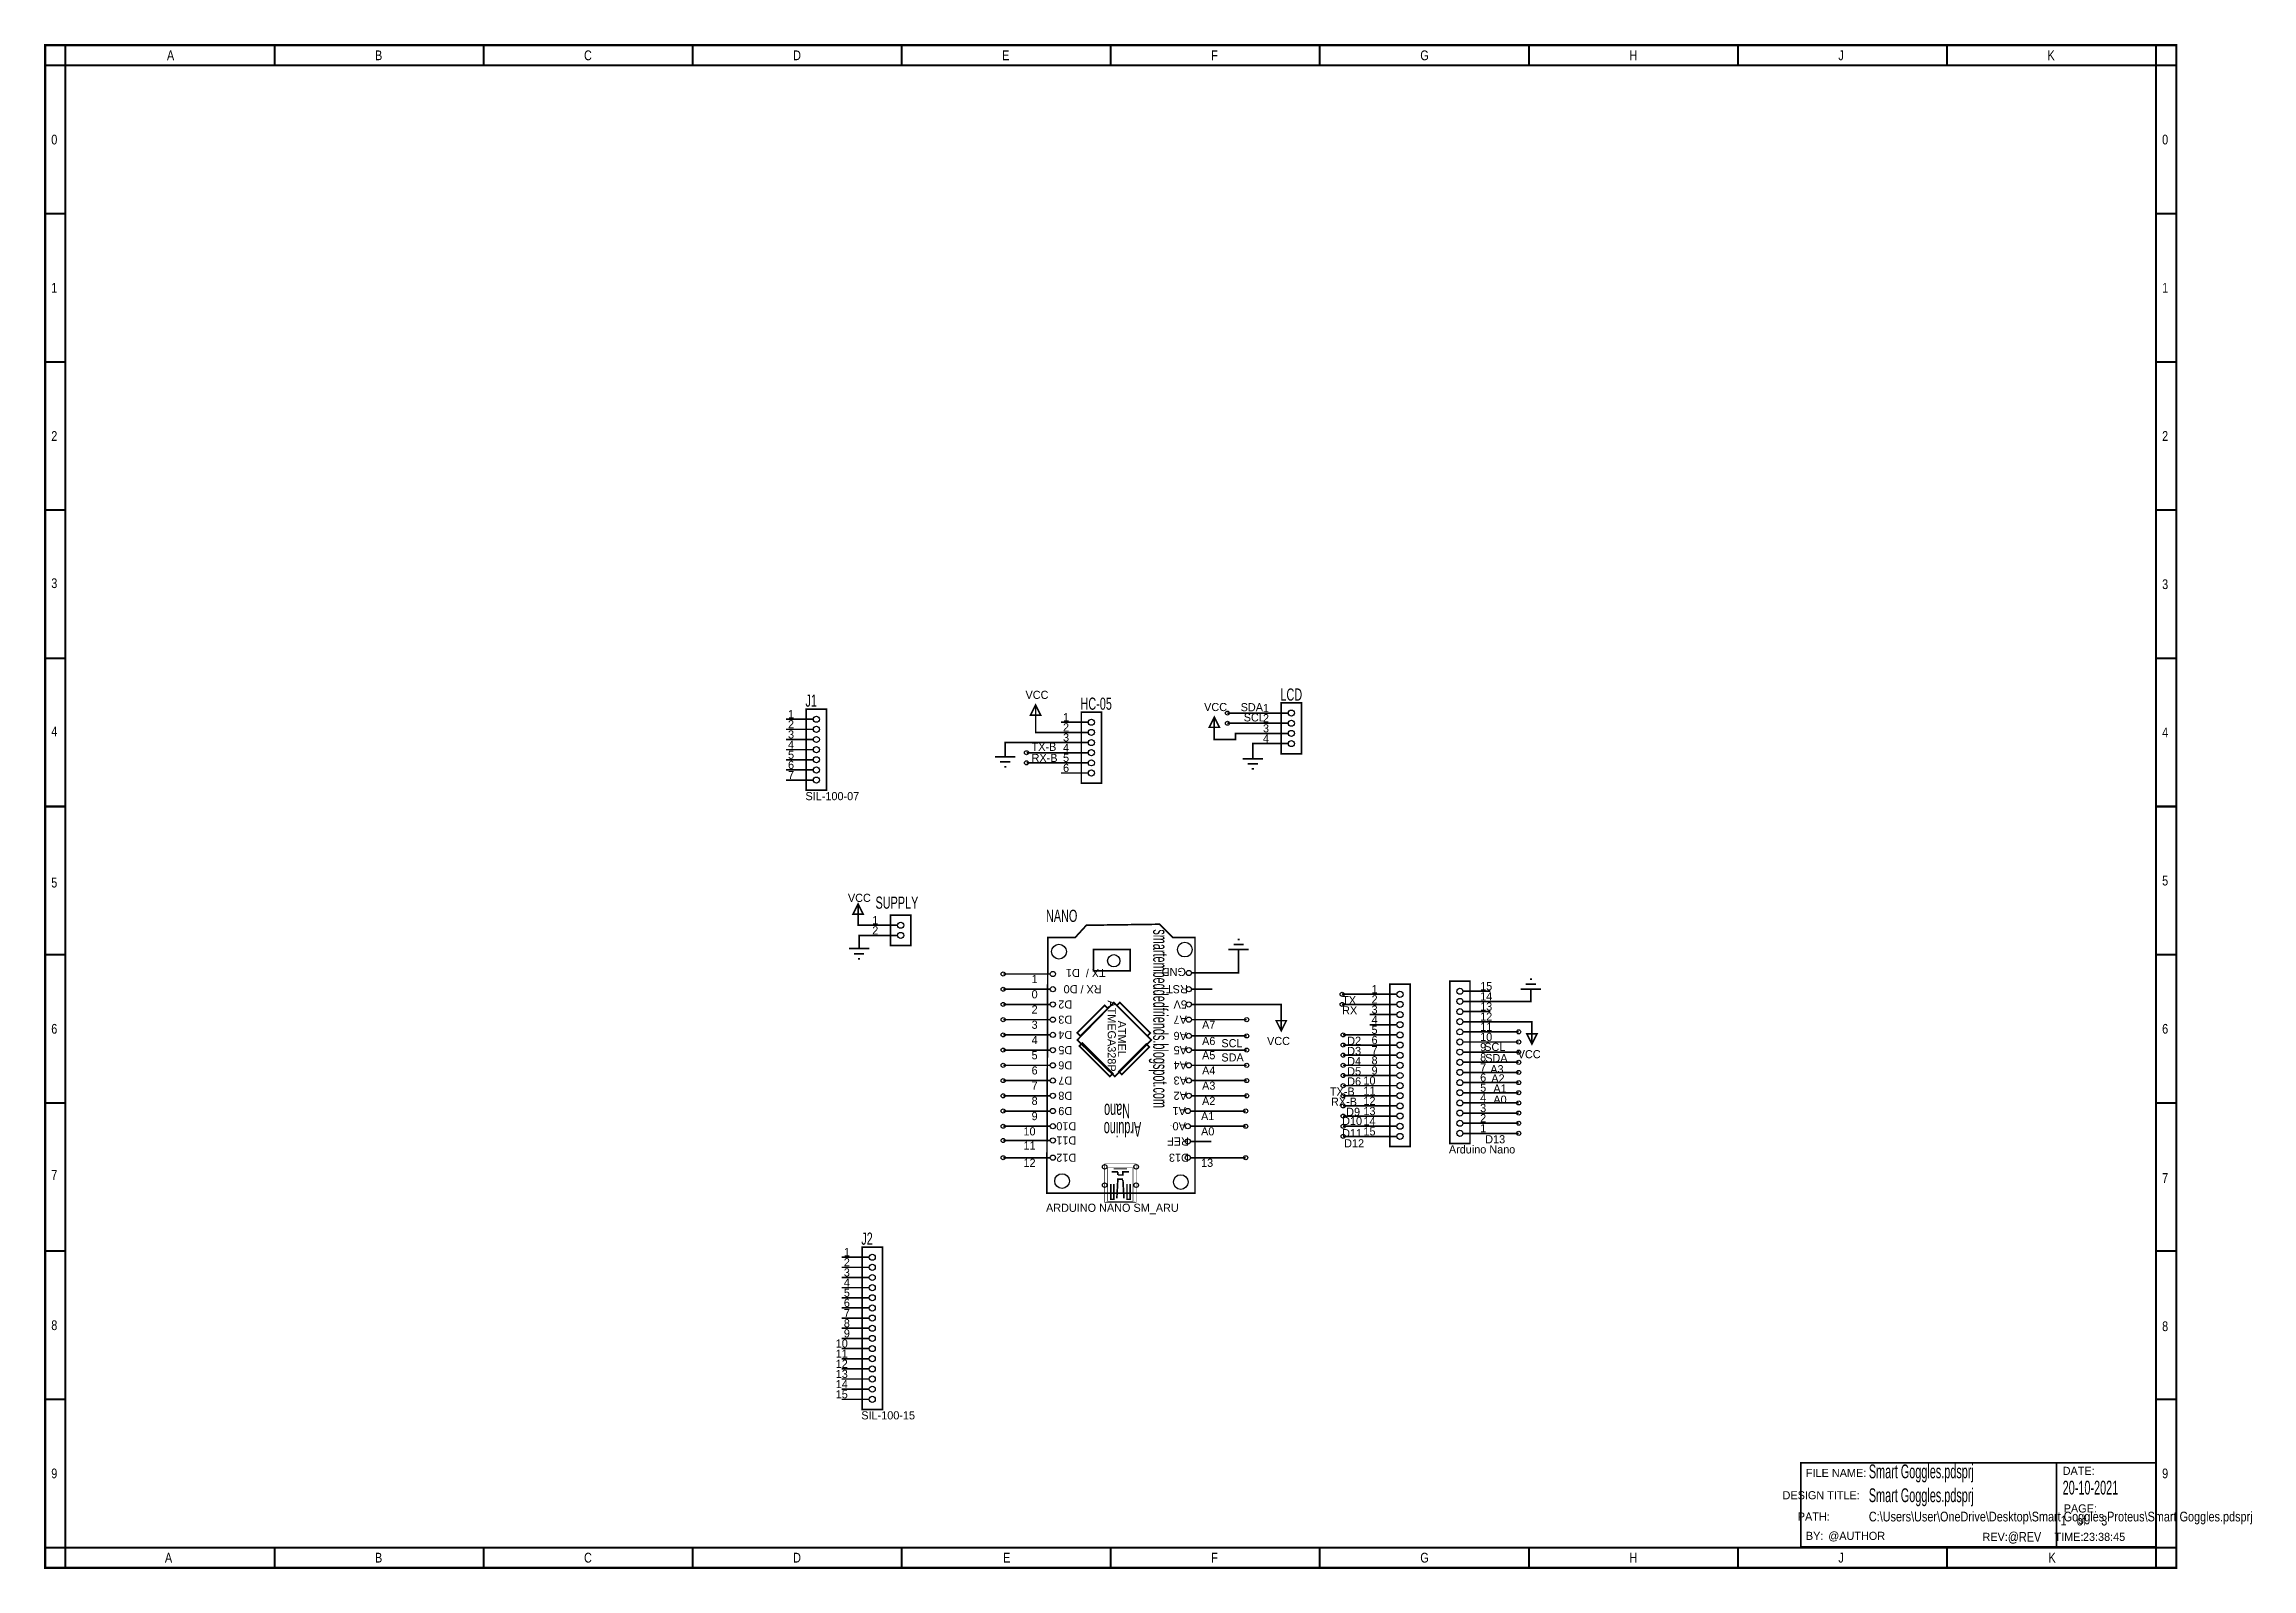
# Model space of a CAD drawing. Header units: inches. Extents: x -10.5 to 11.2, y -7.5 to 7.5.
import ezdxf

# ---------------------------------------------------------------- set-up
doc = ezdxf.new("R2010")
doc.units = ezdxf.units.IN
doc.layers.get('0').update_dxf_attribs({"linetype": 'CONTINUOUS'})

msp = doc.modelspace()

# ---------------------------------------------------------------- linework, layer by layer
for points, const_width in [([(-10.5, -7.5), (10.5, -7.5), (10.5, 7.5), (-10.5, 7.5), (-10.5, -7.5)], 0.02), ([(-10.3, 7.3), (-10.3, 7.5)], 0.02), ([(-8.24, 7.3), (-8.24, 7.5)], 0.02), ([(-6.18, 7.3), (-6.18, 7.5)], 0.02), ([(-4.12, 7.3), (-4.12, 7.5)], 0.02), ([(-2.06, 7.3), (-2.06, 7.5)], 0.02), ([(0, 7.3), (0, 7.5)], 0.02), ([(2.06, 7.3), (2.06, 7.5)], 0.02), ([(4.12, 7.3), (4.12, 7.5)], 0.02), ([(6.18, 7.3), (6.18, 7.5)], 0.02), ([(8.24, 7.3), (8.24, 7.5)], 0.02), ([(10.3, 7.3), (10.3, 7.5)], 0.02), ([(-10.3, 7.3), (-10.5, 7.3)], 0.02), ([(-10.3, -7.3), (10.3, -7.3), (10.3, 7.3), (-10.3, 7.3), (-10.3, -7.3)], 0.02), ([(10.5, 7.3), (10.3, 7.3)], 0.02), ([(-10.3, 5.84), (-10.5, 5.84)], 0.02), ([(10.5, 5.84), (10.3, 5.84)], 0.02), ([(-10.3, 4.38), (-10.5, 4.38)], 0.02), ([(10.5, 4.38), (10.3, 4.38)], 0.02), ([(-10.3, 2.92), (-10.5, 2.92)], 0.02), ([(10.5, 2.92), (10.3, 2.92)], 0.02), ([(-10.3, 1.46), (-10.5, 1.46)], 0.02), ([(10.5, 1.46), (10.3, 1.46)], 0.02), ([(10.5, 1.46), (10.3, 1.46)], 0.02), ([(10.5, 1.46), (10.3, 1.46)], 0.02), ([(-3, 0.16), (-2.8, 0.16), (-2.8, 0.96), (-3, 0.96), (-3, 0.16)], 0.016), ([(-0.79, 0.9), (-0.74, 1), (-0.69, 0.9), (-0.79, 0.9)], 0.016), ([(-0.74, 0.8), (-0.74, 1)], 0.016), ([(-0.29, 0.23), (-0.09, 0.23), (-0.09, 0.93), (-0.29, 0.93), (-0.29, 0.23)], 0.016), ([(0.97, 0.78), (1.02, 0.88), (1.07, 0.78), (0.97, 0.78)], 0.016), ([(1.02, 0.68), (1.02, 0.88)], 0.016), ([(1.48, 0.92), (1.15, 0.92)], 0.016), ([(1.48, 0.92), (1.68, 0.92)], 0.016), ([(1.68, 0.52), (1.88, 0.52), (1.88, 1.02), (1.68, 1.02), (1.68, 0.52)], 0.016), ([(1.75, 0.92), (1.68, 0.92)], 0.016), ([(-3.2, 0.86), (-3, 0.86)], 0.016), ([(-3.2, 0.76), (-3, 0.76)], 0.016), ([(-3.2, 0.66), (-3, 0.66)], 0.016), ([(-2.93, 0.86), (-3, 0.86)], 0.016), ([(-2.93, 0.76), (-3, 0.76)], 0.016), ([(-2.93, 0.66), (-3, 0.66)], 0.016), ([(-0.49, 0.73), (-0.74, 0.73), (-0.74, 0.8)], 0.016), ([(-0.49, 0.83), (-0.29, 0.83)], 0.016), ([(-0.49, 0.73), (-0.29, 0.73)], 0.016), ([(-0.22, 0.83), (-0.29, 0.83)], 0.016), ([(-0.22, 0.73), (-0.29, 0.73)], 0.016), ([(1.48, 0.72), (1.23, 0.72), (1.23, 0.66), (1.02, 0.66), (1.02, 0.68)], 0.016), ([(1.48, 0.82), (1.15, 0.82)], 0.016), ([(1.48, 0.82), (1.68, 0.82)], 0.016), ([(1.48, 0.72), (1.68, 0.72)], 0.016), ([(1.75, 0.82), (1.68, 0.82)], 0.016), ([(1.75, 0.72), (1.68, 0.72)], 0.016), ([(-3.2, 0.56), (-3, 0.56)], 0.016), ([(-3.2, 0.46), (-3, 0.46)], 0.016), ([(-2.93, 0.56), (-3, 0.56)], 0.016), ([(-2.93, 0.46), (-3, 0.46)], 0.016), ([(-1.14, 0.49), (-0.94, 0.49)], 0.016), ([(-1.09, 0.44), (-0.99, 0.44)], 0.016), ([(-0.49, 0.63), (-1.04, 0.63), (-1.04, 0.59)], 0.016), ([(-1.04, 0.59), (-1.04, 0.49)], 0.016), ([(-0.49, 0.53), (-0.83, 0.53)], 0.016), ([(-0.49, 0.43), (-0.83, 0.43)], 0.016), ([(-0.49, 0.63), (-0.29, 0.63)], 0.016), ([(-0.49, 0.53), (-0.29, 0.53)], 0.016), ([(-0.49, 0.43), (-0.29, 0.43)], 0.016), ([(-0.22, 0.63), (-0.29, 0.63)], 0.016), ([(-0.22, 0.53), (-0.29, 0.53)], 0.016), ([(-0.22, 0.43), (-0.29, 0.43)], 0.016), ([(1.3, 0.47), (1.5, 0.47)], 0.016), ([(1.48, 0.62), (1.4, 0.62), (1.4, 0.57)], 0.016), ([(1.4, 0.57), (1.4, 0.47)], 0.016), ([(1.48, 0.62), (1.68, 0.62)], 0.016), ([(1.75, 0.62), (1.68, 0.62)], 0.016), ([(-3.2, 0.36), (-3, 0.36)], 0.016), ([(-3.2, 0.26), (-3, 0.26)], 0.016), ([(-2.93, 0.36), (-3, 0.36)], 0.016), ([(-2.93, 0.26), (-3, 0.26)], 0.016), ([(-1.05, 0.39), (-1.03, 0.39)], 0.016), ([(-0.49, 0.33), (-0.29, 0.33)], 0.016), ([(-0.22, 0.33), (-0.29, 0.33)], 0.016), ([(1.35, 0.42), (1.45, 0.42)], 0.016), ([(1.39, 0.37), (1.41, 0.37)], 0.016), ([(-10.3, 0), (-10.5, 0)], 0.02), ([(10.5, 0), (10.3, 0)], 0.02), ([(-2.54, -1.06), (-2.49, -0.96), (-2.44, -1.06), (-2.54, -1.06)], 0.016), ([(-2.49, -1.16), (-2.49, -0.96)], 0.016), ([(-2.17, -1.37), (-1.97, -1.37), (-1.97, -1.07), (-2.17, -1.07), (-2.17, -1.37)], 0.016), ([(-2.37, -1.17), (-2.49, -1.17), (-2.49, -1.16)], 0.016), ([(-2.37, -1.27), (-2.48, -1.27), (-2.48, -1.3)], 0.016), ([(-2.48, -1.3), (-2.48, -1.4)], 0.016), ([(-2.37, -1.17), (-2.17, -1.17)], 0.016), ([(-2.37, -1.27), (-2.17, -1.27)], 0.016), ([(-2.1, -1.17), (-2.17, -1.17)], 0.016), ([(-2.1, -1.27), (-2.17, -1.27)], 0.016), ([(0.83, -1.29), (0.61, -1.29), (0.48, -1.16), (-0.24, -1.17), (-0.35, -1.29), (-0.62, -1.29), (-0.63, -3.81), (0.83, -3.81), (0.83, -1.29)], 0.016), ([(1.27, -1.31), (1.25, -1.31)], 0.016), ([(-10.3, -1.46), (-10.5, -1.46)], 0.02), ([(-2.58, -1.4), (-2.38, -1.4)], 0.016), ([(-2.53, -1.45), (-2.43, -1.45)], 0.016), ([(-2.49, -1.5), (-2.47, -1.5)], 0.016), ([(-0.17, -1.62), (0.19, -1.62), (0.19, -1.41), (-0.17, -1.41), (-0.17, -1.62)], 0.016), ([(1, -1.64), (1.26, -1.64), (1.26, -1.51)], 0.016), ([(1.36, -1.41), (1.16, -1.41)], 0.016), ([(1.31, -1.36), (1.21, -1.36)], 0.016), ([(1.26, -1.51), (1.26, -1.41)], 0.016), ([(10.5, -1.46), (10.3, -1.46)], 0.02), ([(-0.8, -1.65), (-1.06, -1.65)], 0.016), ([(-0.8, -1.65), (-0.6, -1.65)], 0.016), ([(1, -1.64), (0.8, -1.64)], 0.016), ([(3.34, -3.32), (3.54, -3.32), (3.54, -1.72), (3.34, -1.72), (3.34, -3.32)], 0.016), ([(4.15, -1.7), (4.13, -1.7)], 0.016), ([(-0.8, -1.8), (-1.06, -1.8)], 0.016), ([(-0.8, -1.95), (-1.06, -1.95)], 0.016), ([(-0.8, -1.8), (-0.6, -1.8)], 0.016), ([(-0.8, -1.95), (-0.6, -1.95)], 0.016), ([(0.4, -2.3), (0.04, -2.66), (-0.33, -2.3), (0.03, -1.93), (0.4, -2.3)], 0.016), ([(-0.03, -1.99), (-0.3, -2.26), (-0.33, -2.23), (-0.06, -1.96), (-0.03, -1.99)], 0.016), ([(0.39, -2.23), (0.36, -2.26), (0.06, -1.96), (0.09, -1.93), (0.39, -2.23)], 0.016), ([(1, -1.8), (0.8, -1.8)], 0.016), ([(1, -1.95), (0.8, -1.95)], 0.016), ([(1, -1.95), (1.68, -1.95), (1.68, -2.01)], 0.016), ([(2.55, -1.85), (2.28, -1.85)], 0.016), ([(2.55, -1.95), (2.28, -1.95)], 0.016), ([(2.55, -1.85), (2.75, -1.85)], 0.016), ([(2.55, -1.95), (2.75, -1.95)], 0.016), ([(2.75, -3.35), (2.95, -3.35), (2.95, -1.75), (2.75, -1.75), (2.75, -3.35)], 0.016), ([(2.82, -1.85), (2.75, -1.85)], 0.016), ([(2.82, -1.95), (2.75, -1.95)], 0.016), ([(3.47, -1.82), (3.54, -1.82)], 0.016), ([(3.47, -1.92), (3.54, -1.92)], 0.016), ([(3.74, -1.82), (3.54, -1.82)], 0.016), ([(3.74, -1.92), (3.54, -1.92)], 0.016), ([(3.74, -1.92), (4.14, -1.92), (4.14, -1.9)], 0.016), ([(4.24, -1.8), (4.04, -1.8)], 0.016), ([(4.19, -1.75), (4.09, -1.75)], 0.016), ([(4.14, -1.9), (4.14, -1.8)], 0.016), ([(-0.8, -2.1), (-1.06, -2.1)], 0.016), ([(-0.8, -2.1), (-0.6, -2.1)], 0.016), ([(1, -2.1), (0.8, -2.1)], 0.016), ([(1, -2.1), (1.34, -2.1)], 0.016), ([(1.73, -2.11), (1.68, -2.21), (1.63, -2.11), (1.73, -2.11)], 0.016), ([(1.68, -2.01), (1.68, -2.21)], 0.016), ([(2.55, -2.05), (2.75, -2.05)], 0.016), ([(2.55, -2.15), (2.75, -2.15)], 0.016), ([(2.82, -2.05), (2.75, -2.05)], 0.016), ([(2.82, -2.15), (2.75, -2.15)], 0.016), ([(3.47, -2.02), (3.54, -2.02)], 0.016), ([(3.47, -2.12), (3.54, -2.12)], 0.016), ([(3.74, -2.02), (3.54, -2.02)], 0.016), ([(3.74, -2.12), (3.54, -2.12)], 0.016), ([(3.74, -2.12), (4.15, -2.12), (4.15, -2.14)], 0.016), ([(4.15, -2.14), (4.15, -2.34)], 0.016), ([(-0.8, -2.25), (-1.06, -2.25)], 0.016), ([(-0.8, -2.4), (-1.06, -2.4)], 0.016), ([(-0.8, -2.25), (-0.6, -2.25)], 0.016), ([(-0.8, -2.4), (-0.6, -2.4)], 0.016), ([(0.02, -2.63), (-0.01, -2.66), (-0.31, -2.36), (-0.28, -2.33), (0.02, -2.63)], 0.016), ([(0.38, -2.37), (0.11, -2.64), (0.08, -2.61), (0.35, -2.34), (0.38, -2.37)], 0.016), ([(1, -2.26), (0.8, -2.26)], 0.016), ([(1, -2.4), (0.8, -2.4)], 0.016), ([(1, -2.26), (1.34, -2.26)], 0.016), ([(1, -2.4), (1.34, -2.4)], 0.016), ([(2.55, -2.25), (2.29, -2.25)], 0.016), ([(2.55, -2.35), (2.29, -2.35)], 0.016), ([(2.55, -2.25), (2.75, -2.25)], 0.016), ([(2.55, -2.35), (2.75, -2.35)], 0.016), ([(2.82, -2.25), (2.75, -2.25)], 0.016), ([(2.82, -2.35), (2.75, -2.35)], 0.016), ([(3.47, -2.22), (3.54, -2.22)], 0.016), ([(3.47, -2.32), (3.54, -2.32)], 0.016), ([(3.74, -2.22), (3.54, -2.22)], 0.016), ([(3.74, -2.32), (3.54, -2.32)], 0.016), ([(3.74, -2.22), (4.02, -2.22)], 0.016), ([(3.74, -2.32), (4.02, -2.32)], 0.016), ([(4.2, -2.24), (4.15, -2.34), (4.1, -2.24), (4.2, -2.24)], 0.016), ([(-0.8, -2.55), (-1.06, -2.55)], 0.016), ([(-0.8, -2.55), (-0.6, -2.55)], 0.016), ([(1, -2.55), (0.8, -2.55)], 0.016), ([(1, -2.55), (1.34, -2.55)], 0.016), ([(2.55, -2.45), (2.29, -2.45)], 0.016), ([(2.55, -2.55), (2.29, -2.55)], 0.016), ([(2.55, -2.45), (2.75, -2.45)], 0.016), ([(2.55, -2.55), (2.75, -2.55)], 0.016), ([(2.82, -2.45), (2.75, -2.45)], 0.016), ([(2.82, -2.55), (2.75, -2.55)], 0.016), ([(3.47, -2.42), (3.54, -2.42)], 0.016), ([(3.47, -2.52), (3.54, -2.52)], 0.016), ([(3.74, -2.42), (3.54, -2.42)], 0.016), ([(3.74, -2.52), (3.54, -2.52)], 0.016), ([(3.74, -2.42), (4.02, -2.42)], 0.016), ([(3.74, -2.52), (4.02, -2.52)], 0.016), ([(-0.8, -2.7), (-1.06, -2.7)], 0.016), ([(-0.8, -2.7), (-0.6, -2.7)], 0.016), ([(1, -2.7), (0.8, -2.7)], 0.016), ([(1, -2.7), (1.34, -2.7)], 0.016), ([(2.55, -2.65), (2.29, -2.65)], 0.016), ([(2.55, -2.75), (2.29, -2.75)], 0.016), ([(2.55, -2.65), (2.75, -2.65)], 0.016), ([(2.55, -2.75), (2.75, -2.75)], 0.016), ([(2.82, -2.65), (2.75, -2.65)], 0.016), ([(2.82, -2.75), (2.75, -2.75)], 0.016), ([(3.47, -2.62), (3.54, -2.62)], 0.016), ([(3.47, -2.72), (3.54, -2.72)], 0.016), ([(3.47, -2.82), (3.54, -2.82)], 0.016), ([(3.74, -2.62), (3.54, -2.62)], 0.016), ([(3.74, -2.72), (3.54, -2.72)], 0.016), ([(3.74, -2.82), (3.54, -2.82)], 0.016), ([(3.74, -2.62), (4.02, -2.62)], 0.016), ([(3.74, -2.72), (4.02, -2.72)], 0.016), ([(3.74, -2.82), (4.02, -2.82)], 0.016), ([(-10.3, -2.92), (-10.5, -2.92)], 0.02), ([(-0.8, -2.85), (-1.06, -2.85)], 0.016), ([(-0.8, -3), (-1.06, -3)], 0.016), ([(-0.8, -2.85), (-0.6, -2.85)], 0.016), ([(-0.8, -3), (-0.6, -3)], 0.016), ([(0.99, -3), (0.79, -3)], 0.016), ([(1, -2.85), (0.8, -2.85)], 0.016), ([(0.99, -3), (1.33, -3)], 0.016), ([(1, -2.85), (1.34, -2.85)], 0.016), ([(2.55, -2.85), (2.29, -2.85)], 0.016), ([(2.55, -2.95), (2.29, -2.95)], 0.016), ([(2.55, -3.05), (2.29, -3.05)], 0.016), ([(2.55, -2.85), (2.75, -2.85)], 0.016), ([(2.55, -2.95), (2.75, -2.95)], 0.016), ([(2.55, -3.05), (2.75, -3.05)], 0.016), ([(2.82, -2.85), (2.75, -2.85)], 0.016), ([(2.82, -2.95), (2.75, -2.95)], 0.016), ([(2.82, -3.05), (2.75, -3.05)], 0.016), ([(3.47, -2.92), (3.54, -2.92)], 0.016), ([(3.47, -3.02), (3.54, -3.02)], 0.016), ([(3.74, -2.92), (3.54, -2.92)], 0.016), ([(3.74, -3.02), (3.54, -3.02)], 0.016), ([(3.74, -2.92), (4.02, -2.92)], 0.016), ([(3.74, -3.02), (4.02, -3.02)], 0.016), ([(10.5, -2.92), (10.3, -2.92)], 0.02), ([(-0.8, -3.15), (-1.06, -3.15)], 0.016), ([(-0.8, -3.15), (-0.6, -3.15)], 0.016), ([(0.58, -3.14), (0.61, -3.15)], 0.002), ([(0.99, -3.15), (0.79, -3.15)], 0.016), ([(0.99, -3.15), (1.33, -3.15)], 0.016), ([(2.55, -3.15), (2.29, -3.15)], 0.016), ([(2.55, -3.25), (2.29, -3.25)], 0.016), ([(2.55, -3.15), (2.75, -3.15)], 0.016), ([(2.55, -3.25), (2.75, -3.25)], 0.016), ([(2.82, -3.15), (2.75, -3.15)], 0.016), ([(2.82, -3.25), (2.75, -3.25)], 0.016), ([(3.47, -3.12), (3.54, -3.12)], 0.016), ([(3.47, -3.22), (3.54, -3.22)], 0.016), ([(3.74, -3.12), (3.54, -3.12)], 0.016), ([(3.74, -3.22), (3.54, -3.22)], 0.016), ([(3.74, -3.12), (4.02, -3.12)], 0.016), ([(3.74, -3.22), (4.02, -3.22)], 0.016), ([(-0.8, -3.29), (-1.06, -3.29)], 0.016), ([(-0.8, -3.46), (-1.06, -3.46)], 0.016), ([(-0.8, -3.29), (-0.6, -3.29)], 0.016), ([(-0.8, -3.46), (-0.6, -3.46)], 0.016), ([(0.99, -3.3), (0.79, -3.3)], 0.016), ([(0.99, -3.46), (0.79, -3.46)], 0.016), ([(0.99, -3.46), (1.33, -3.46)], 0.016), ([(-0.06, -3.9), (0.25, -3.9), (0.25, -3.52), (-0.06, -3.52), (-0.06, -3.9)], 0.005), ([(-0.03, -3.56), (-0.06, -3.52)], 0.002), ([(-0.03, -3.89), (0.22, -3.89), (0.22, -3.56), (-0.03, -3.56), (-0.03, -3.89)], 0.005), ([(0.07, -3.6), (0.01, -3.6)], 0.016), ([(0.16, -3.57), (0.03, -3.57)], 0.008), ([(0.12, -3.67), (0.07, -3.67), (0.06, -3.86)], 0.016), ([(0.18, -3.6), (0.12, -3.6), (0.12, -3.63), (0.07, -3.63)], 0.016), ([(0.07, -3.6), (0.07, -3.63)], 0.016), ([(0.12, -3.68), (0.13, -3.86)], 0.016), ([(0.25, -3.52), (0.22, -3.56)], 0.002), ([(-0.03, -3.89), (-0.06, -3.9)], 0.002), ([(0.03, -3.72), (0.03, -3.87), (0, -3.87), (0, -3.72)], 0.016), ([(0.19, -3.72), (0.19, -3.87), (0.16, -3.87), (0.16, -3.72)], 0.016), ([(0.22, -3.89), (0.25, -3.9)], 0.002), ([(-2.45, -5.94), (-2.25, -5.94), (-2.25, -4.34), (-2.45, -4.34), (-2.45, -5.94)], 0.016), ([(-10.3, -4.38), (-10.5, -4.38)], 0.02), ([(-10.3, -4.38), (-10.5, -4.38)], 0.02), ([(-2.65, -4.44), (-2.45, -4.44)], 0.016), ([(-2.65, -4.54), (-2.45, -4.54)], 0.016), ([(-2.38, -4.44), (-2.45, -4.44)], 0.016), ([(-2.38, -4.54), (-2.45, -4.54)], 0.016), ([(10.5, -4.38), (10.3, -4.38)], 0.02), ([(-2.65, -4.64), (-2.45, -4.64)], 0.016), ([(-2.65, -4.74), (-2.45, -4.74)], 0.016), ([(-2.38, -4.64), (-2.45, -4.64)], 0.016), ([(-2.38, -4.74), (-2.45, -4.74)], 0.016), ([(-2.65, -4.84), (-2.45, -4.84)], 0.016), ([(-2.65, -4.94), (-2.45, -4.94)], 0.016), ([(-2.38, -4.84), (-2.45, -4.84)], 0.016), ([(-2.38, -4.94), (-2.45, -4.94)], 0.016), ([(-2.65, -5.04), (-2.45, -5.04)], 0.016), ([(-2.65, -5.14), (-2.45, -5.14)], 0.016), ([(-2.38, -5.04), (-2.45, -5.04)], 0.016), ([(-2.38, -5.14), (-2.45, -5.14)], 0.016), ([(-2.65, -5.24), (-2.45, -5.24)], 0.016), ([(-2.65, -5.34), (-2.45, -5.34)], 0.016), ([(-2.65, -5.44), (-2.45, -5.44)], 0.016), ([(-2.38, -5.24), (-2.45, -5.24)], 0.016), ([(-2.38, -5.34), (-2.45, -5.34)], 0.016), ([(-2.38, -5.44), (-2.45, -5.44)], 0.016), ([(-2.65, -5.54), (-2.45, -5.54)], 0.016), ([(-2.65, -5.64), (-2.45, -5.64)], 0.016), ([(-2.38, -5.54), (-2.45, -5.54)], 0.016), ([(-2.38, -5.64), (-2.45, -5.64)], 0.016), ([(-10.3, -5.84), (-10.5, -5.84)], 0.02), ([(-2.65, -5.74), (-2.45, -5.74)], 0.016), ([(-2.65, -5.84), (-2.45, -5.84)], 0.016), ([(-2.38, -5.74), (-2.45, -5.74)], 0.016), ([(-2.38, -5.84), (-2.45, -5.84)], 0.016), ([(10.5, -5.84), (10.3, -5.84)], 0.02), ([(6.8, -7.295), (10.3, -7.295), (10.3, -6.465), (6.8, -6.465), (6.8, -7.295)], 0.018), ([(9.32, -6.465), (9.32, -7.295)], 0.018), ([(-10.3, -7.3), (-10.5, -7.3)], 0.02), ([(-10.3, -7.5), (-10.3, -7.3)], 0.02), ([(-8.24, -7.5), (-8.24, -7.3)], 0.02), ([(-6.18, -7.5), (-6.18, -7.3)], 0.02), ([(-4.12, -7.5), (-4.12, -7.3)], 0.02), ([(-2.06, -7.5), (-2.06, -7.3)], 0.02), ([(0, -7.5), (0, -7.3)], 0.02), ([(2.06, -7.5), (2.06, -7.3)], 0.02), ([(4.12, -7.5), (4.12, -7.3)], 0.02), ([(6.18, -7.5), (6.18, -7.3)], 0.02), ([(8.24, -7.5), (8.24, -7.3)], 0.02), ([(10.5, -7.3), (10.3, -7.3)], 0.02), ([(10.3, -7.5), (10.3, -7.3)], 0.02)]:
    msp.add_lwpolyline(points, dxfattribs=dict(const_width=const_width))
for centre, radius in [((-2.9, 0.86), 0.03), ((1.15, 0.92), 0.02), ((1.78, 0.92), 0.03), ((-2.9, 0.76), 0.03), ((-2.9, 0.66), 0.03), ((-0.19, 0.83), 0.03), ((-0.19, 0.73), 0.03), ((-0.19, 0.63), 0.03), ((1.15, 0.82), 0.02), ((1.78, 0.82), 0.03), ((1.78, 0.72), 0.03), ((-2.9, 0.56), 0.03), ((-2.9, 0.46), 0.03), ((-0.83, 0.53), 0.02), ((-0.83, 0.43), 0.02), ((-0.19, 0.53), 0.03), ((-0.19, 0.43), 0.03), ((1.78, 0.62), 0.03), ((-2.9, 0.36), 0.03), ((-2.9, 0.26), 0.03), ((-0.19, 0.33), 0.03), ((-2.07, -1.17), 0.03), ((-2.07, -1.27), 0.03), ((-0.51, -1.43), 0.0724), ((0.03, -1.52), 0.0608), ((0.73, -1.41), 0.0724), ((-1.06, -1.65), 0.02), ((-0.57, -1.65), 0.0256), ((0.77, -1.64), 0.0256), ((-1.06, -1.8), 0.02), ((-1.06, -1.95), 0.02), ((-0.57, -1.8), 0.0256), ((-0.57, -1.95), 0.0256), ((0.77, -1.8), 0.0256), ((0.77, -1.95), 0.0256), ((2.28, -1.85), 0.02), ((2.28, -1.95), 0.02), ((2.85, -1.85), 0.03), ((2.85, -1.95), 0.03), ((3.44, -1.82), 0.03), ((3.44, -1.92), 0.03), ((-1.06, -2.1), 0.02), ((-0.57, -2.1), 0.0256), ((0.77, -2.1), 0.0256), ((1.34, -2.1), 0.02), ((2.85, -2.05), 0.03), ((2.85, -2.15), 0.03), ((3.44, -2.02), 0.03), ((3.44, -2.12), 0.03), ((-1.06, -2.25), 0.02), ((-1.06, -2.4), 0.02), ((-0.57, -2.25), 0.0256), ((-0.57, -2.4), 0.0256), ((0.77, -2.26), 0.0256), ((0.77, -2.4), 0.0256), ((1.34, -2.26), 0.02), ((1.34, -2.4), 0.02), ((2.29, -2.25), 0.02), ((2.29, -2.35), 0.02), ((2.85, -2.25), 0.03), ((2.85, -2.35), 0.03), ((3.44, -2.22), 0.03), ((3.44, -2.32), 0.03), ((3.44, -2.42), 0.03), ((4.02, -2.22), 0.02), ((4.02, -2.32), 0.02), ((-1.06, -2.55), 0.02), ((-0.57, -2.55), 0.0256), ((0.77, -2.55), 0.0256), ((1.34, -2.55), 0.02), ((2.29, -2.45), 0.02), ((2.29, -2.55), 0.02), ((2.85, -2.45), 0.03), ((2.85, -2.55), 0.03), ((3.44, -2.52), 0.03), ((3.44, -2.62), 0.03), ((4.02, -2.42), 0.02), ((4.02, -2.52), 0.02), ((4.02, -2.62), 0.02), ((-1.06, -2.7), 0.02), ((-0.57, -2.7), 0.0256), ((-0.57, -2.85), 0.0256), ((0.77, -2.7), 0.0256), ((0.77, -2.85), 0.0256), ((1.34, -2.7), 0.02), ((2.29, -2.65), 0.02), ((2.29, -2.75), 0.02), ((2.85, -2.65), 0.03), ((2.85, -2.75), 0.03), ((2.85, -2.85), 0.03), ((3.44, -2.72), 0.03), ((3.44, -2.82), 0.03), ((4.02, -2.72), 0.02), ((4.02, -2.82), 0.02), ((-1.06, -2.85), 0.02), ((-1.06, -3), 0.02), ((-0.57, -3), 0.0256), ((0.76, -3), 0.0256), ((1.33, -3), 0.02), ((1.34, -2.85), 0.02), ((2.29, -2.85), 0.02), ((2.29, -2.95), 0.02), ((2.29, -3.05), 0.02), ((2.85, -2.95), 0.03), ((2.85, -3.05), 0.03), ((3.44, -2.92), 0.03), ((3.44, -3.02), 0.03), ((4.02, -2.92), 0.02), ((4.02, -3.02), 0.02), ((-1.06, -3.15), 0.02), ((-0.57, -3.15), 0.0256), ((0.76, -3.15), 0.0256), ((1.33, -3.15), 0.02), ((2.29, -3.15), 0.02), ((2.29, -3.25), 0.02), ((2.85, -3.15), 0.03), ((2.85, -3.25), 0.03), ((3.44, -3.12), 0.03), ((3.44, -3.22), 0.03), ((4.02, -3.12), 0.02), ((4.02, -3.22), 0.02), ((-1.06, -3.29), 0.02), ((-1.06, -3.46), 0.02), ((-0.57, -3.29), 0.0256), ((-0.57, -3.46), 0.0256), ((0.76, -3.3), 0.0256), ((0.76, -3.46), 0.0256), ((1.33, -3.46), 0.02), ((-0.48, -3.69), 0.0724), ((-0.06, -3.55), 0.0224), ((0.25, -3.55), 0.0224), ((0.69, -3.7), 0.0724), ((-0.06, -3.73), 0.0224), ((0.25, -3.73), 0.0224), ((-2.35, -4.44), 0.03), ((-2.35, -4.54), 0.03), ((-2.35, -4.64), 0.03), ((-2.35, -4.74), 0.03), ((-2.35, -4.84), 0.03), ((-2.35, -4.94), 0.03), ((-2.35, -5.04), 0.03), ((-2.35, -5.14), 0.03), ((-2.35, -5.24), 0.03), ((-2.35, -5.34), 0.03), ((-2.35, -5.44), 0.03), ((-2.35, -5.54), 0.03), ((-2.35, -5.64), 0.03), ((-2.35, -5.74), 0.03), ((-2.35, -5.84), 0.03)]:
    msp.add_circle(centre, radius)

# ---------------------------------------------------------------- texts
for s, height, width, p in [('A', 0.096, 0.833333, (-9.3, 7.352)), ('B', 0.096, 0.833333, (-7.25, 7.352)), ('C', 0.096, 0.833333, (-5.19, 7.352)), ('D', 0.096, 0.833333, (-3.13, 7.352)), ('E', 0.096, 0.833333, (-1.07, 7.352)), ('F', 0.096, 0.833333, (0.99, 7.352)), ('G', 0.096, 0.833333, (3.05, 7.352)), ('H', 0.096, 0.833333, (5.11, 7.352)), ('J', 0.096, 0.833333, (7.17, 7.352)), ('K', 0.096, 0.833333, (9.23, 7.352)), ('0', 0.096, 0.833333, (-10.44, 6.522)), ('0', 0.096, 0.833333, (10.36, 6.522)), ('1', 0.096, 0.833333, (-10.44, 5.062)), ('1', 0.096, 0.833333, (10.36, 5.062)), ('2', 0.096, 0.833333, (-10.44, 3.602)), ('2', 0.096, 0.833333, (10.36, 3.602)), ('3', 0.096, 0.833333, (-10.44, 2.152)), ('3', 0.096, 0.833333, (10.36, 2.142)), ('J1', 0.12, 0.666667, (-3.008, 0.983)), ('LCD', 0.12, 0.666667, (1.672, 1.043)), ('HC-05', 0.12, 0.666667, (-0.298, 0.953)), ('4', 0.096, 0.833333, (-10.44, 0.692)), ('4', 0.096, 0.833333, (10.36, 0.682)), ('5', 0.096, 0.833333, (-10.44, -0.798)), ('5', 0.096, 0.833333, (10.36, -0.778)), ('SUPPLY', 0.12, 0.666667, (-2.318, -1.007)), ('NANO', 0.12, 0.666667, (-0.638, -1.137)), ('6', 0.096, 0.833333, (-10.44, -2.238)), ('6', 0.096, 0.833333, (10.36, -2.238)), ('7', 0.096, 0.833333, (-10.44, -3.678)), ('7', 0.096, 0.833333, (10.36, -3.708)), ('J2', 0.12, 0.666667, (-2.458, -4.317)), ('8', 0.096, 0.833333, (-10.44, -5.158)), ('8', 0.096, 0.833333, (10.36, -5.168)), ('9', 0.096, 0.833333, (-10.44, -6.618)), ('Smart Goggles.pdsprj', 0.136, 0.588235, (7.47, -6.618)), ('9', 0.096, 0.833333, (10.36, -6.618)), ('Smart Goggles.pdsprj', 0.136, 0.588235, (7.47, -6.853)), ('20-10-2021', 0.136, 0.588235, (9.38, -6.778)), ('C:\\Users\\User\\OneDrive\\Desktop\\Smart Goggles Proteus\\Smart Goggles.pdsprj', 0.096, 0.833333, (7.47, -7.043)), ('@REV', 0.096, 0.833333, (8.84, -7.243)), ('1', 0.096, 0.833333, (9.36, -7.083)), ('of', 0.096, 0.833333, (9.52, -7.083)), ('3', 0.096, 0.833333, (9.76, -7.083)), ('A', 0.096, 0.833333, (-9.32, -7.448)), ('B', 0.096, 0.833333, (-7.25, -7.448)), ('C', 0.096, 0.833333, (-5.19, -7.448)), ('D', 0.096, 0.833333, (-3.13, -7.448)), ('E', 0.096, 0.833333, (-1.06, -7.448)), ('F', 0.096, 0.833333, (0.99, -7.448)), ('G', 0.096, 0.833333, (3.05, -7.448)), ('H', 0.096, 0.833333, (5.11, -7.448)), ('J', 0.096, 0.833333, (7.17, -7.448)), ('K', 0.096, 0.833333, (9.24, -7.448))]:
    msp.add_text(s, height=height, dxfattribs=dict(width=width)).set_placement(p)
for s, p in [('VCC', (-0.84, 1.06)), ('1', (-3.18, 0.87)), ('1', (-0.47, 0.84)), ('VCC', (0.92, 0.94)), ('SDA', (1.28, 0.938)), ('SCL', (1.31, 0.838)), ('2', (1.5, 0.83)), ('1', (1.5, 0.93)), ('3', (-3.18, 0.67)), ('2', (-3.18, 0.77)), ('3', (-0.47, 0.64)), ('2', (-0.47, 0.74)), ('4', (1.5, 0.63)), ('3', (1.5, 0.73)), ('4', (-3.18, 0.57)), ('5', (-3.18, 0.47)), ('6', (-3.18, 0.37)), ('TX-B', (-0.78, 0.548)), ('RX-B', (-0.78, 0.438)), ('4', (-0.47, 0.54)), ('5', (-0.47, 0.44)), ('7', (-3.18, 0.27)), ('6', (-0.47, 0.34)), ('SIL-100-07', (-3.008, 0.062)), ('VCC', (-2.59, -0.94)), ('1', (-2.35, -1.16)), ('2', (-2.35, -1.26)), ('1', (-0.78, -1.74)), ('15', (3.64, -1.81)), ('0', (-0.78, -1.89)), ('TX', (2.28, -1.948)), ('2', (2.57, -1.94)), ('1', (2.57, -1.84)), ('14', (3.64, -1.91)), ('13', (3.64, -2.01)), ('3', (-0.78, -2.19)), ('2', (-0.78, -2.04)), ('A7', (0.9, -2.19)), ('RX', (2.28, -2.048)), ('4', (2.57, -2.14)), ('3', (2.57, -2.04)), ('5', (2.57, -2.24)), ('12', (3.64, -2.11)), ('11', (3.64, -2.21)), ('4', (-0.78, -2.34)), ('A6', (0.9, -2.35)), ('SCL', (1.09, -2.372)), ('VCC', (1.54, -2.35)), ('D2', (2.33, -2.348)), ('D3', (2.33, -2.448)), ('6', (2.57, -2.34)), ('7', (2.57, -2.44)), ('9', (3.64, -2.41)), ('10', (3.64, -2.31)), ('SCL', (3.68, -2.408)), ('5', (-0.78, -2.49)), ('6', (-0.78, -2.64)), ('A5', (0.9, -2.49)), ('A4', (0.9, -2.64)), ('SDA', (1.09, -2.512)), ('D4', (2.33, -2.548)), ('D5', (2.33, -2.648)), ('8', (2.57, -2.54)), ('9', (2.57, -2.64)), ('8', (3.64, -2.51)), ('7', (3.64, -2.61)), ('SDA', (3.69, -2.518)), ('A3', (3.74, -2.628)), ('VCC', (4.01, -2.48)), ('7', (-0.78, -2.79)), ('A3', (0.9, -2.79)), ('TX-B', (2.16, -2.848)), ('D6', (2.33, -2.748)), ('10', (2.49, -2.74)), ('11', (2.49, -2.84)), ('5', (3.64, -2.81)), ('6', (3.64, -2.71)), ('A2', (3.75, -2.718)), ('A1', (3.77, -2.818)), ('8', (-0.78, -2.94)), ('9', (-0.78, -3.09)), ('A1', (0.89, -3.09)), ('A2', (0.9, -2.94)), ('RX-B', (2.17, -2.948)), ('D9', (2.32, -3.048)), ('12', (2.49, -2.94)), ('13', (2.49, -3.04)), ('4', (3.64, -2.91)), ('3', (3.64, -3.01)), ('2', (3.64, -3.11)), ('A0', (3.77, -2.928)), ('10', (-0.86, -3.24)), ('A0', (0.89, -3.24)), ('D10', (2.28, -3.138)), ('D11', (2.28, -3.258)), ('14', (2.49, -3.14)), ('15', (2.49, -3.24)), ('1', (3.64, -3.21)), ('D13', (3.69, -3.318)), ('11', (-0.86, -3.38)), ('12', (-0.86, -3.55)), ('13', (0.89, -3.55)), ('D12', (2.3, -3.358)), ('Arduino Nano', (3.332, -3.418)), ('ARDUINO NANO SM_ARU', (-0.638, -3.993)), ('1', (-2.63, -4.43)), ('3', (-2.63, -4.63)), ('2', (-2.63, -4.53)), ('4', (-2.63, -4.73)), ('5', (-2.63, -4.83)), ('6', (-2.63, -4.93)), ('7', (-2.63, -5.03)), ('8', (-2.63, -5.13)), ('9', (-2.63, -5.23)), ('10', (-2.71, -5.33)), ('11', (-2.71, -5.43)), ('12', (-2.71, -5.53)), ('13', (-2.71, -5.63)), ('14', (-2.71, -5.73)), ('15', (-2.71, -5.83)), ('SIL-100-15', (-2.458, -6.038)), ('FILE NAME:', (6.85, -6.605)), ('DATE:', (9.38, -6.585)), ('DESIGN TITLE:', (6.62, -6.825)), ('PATH:', (6.77, -7.035)), ('PAGE:', (9.39, -6.955)), ('BY:', (6.85, -7.225)), ('@AUTHOR', (7.07, -7.225)), ('REV:', (8.59, -7.235)), ('TIME:', (9.3, -7.235)), ('23:38:45', (9.58, -7.235))]:
    msp.add_text(s, height=0.08).set_placement(p)
at = {"width": 0.555556}
for s, rotation, p in [('smartembeddedfriends.blogspot.com', 270, (0.418, -1.21)), ('Nano', 180, (0.19, -2.928)), ('Arduino', 180, (0.3, -3.108))]:
    msp.add_text(s, height=0.144, rotation=rotation, dxfattribs=at).set_placement(p)
for s, rotation, p in [('TX /  D1', 180, (-0.05, -1.6)), ('GND', 180, (0.74, -1.59)), ('D2', 180, (-0.38, -1.91)), ('RX / D0', 180, (-0.09, -1.76)), ('ATMEGA328P', -90, (-0.03, -1.91)), ('RST', 180, (0.76, -1.76)), ('5V', 180, (0.75, -1.91)), ('D3', 180, (-0.38, -2.06)), ('ATMEL', -90, (0.07, -2.11)), ('A7', 180, (0.75, -2.06)), ('D4', 180, (-0.38, -2.21)), ('D5', 180, (-0.38, -2.36)), ('A6', 180, (0.75, -2.22)), ('A5', 180, (0.75, -2.36)), ('D6', 180, (-0.38, -2.51)), ('A4', 180, (0.75, -2.51)), ('D8', 180, (-0.38, -2.81)), ('D7', 180, (-0.38, -2.66)), ('A3', 180, (0.75, -2.66)), ('A2', 180, (0.75, -2.81)), ('D9', 180, (-0.38, -2.96)), ('A1', 180, (0.74, -2.96)), ('D10', 180, (-0.34, -3.11)), ('D11', 180, (-0.34, -3.25)), ('REF', 180, (0.77, -3.26)), ('A0', 180, (0.74, -3.11)), ('D12', 180, (-0.34, -3.42)), ('D13', 180, (0.77, -3.42))]:
    msp.add_text(s, height=0.08, rotation=rotation).set_placement(p)

doc.saveas('drawing.dxf')
